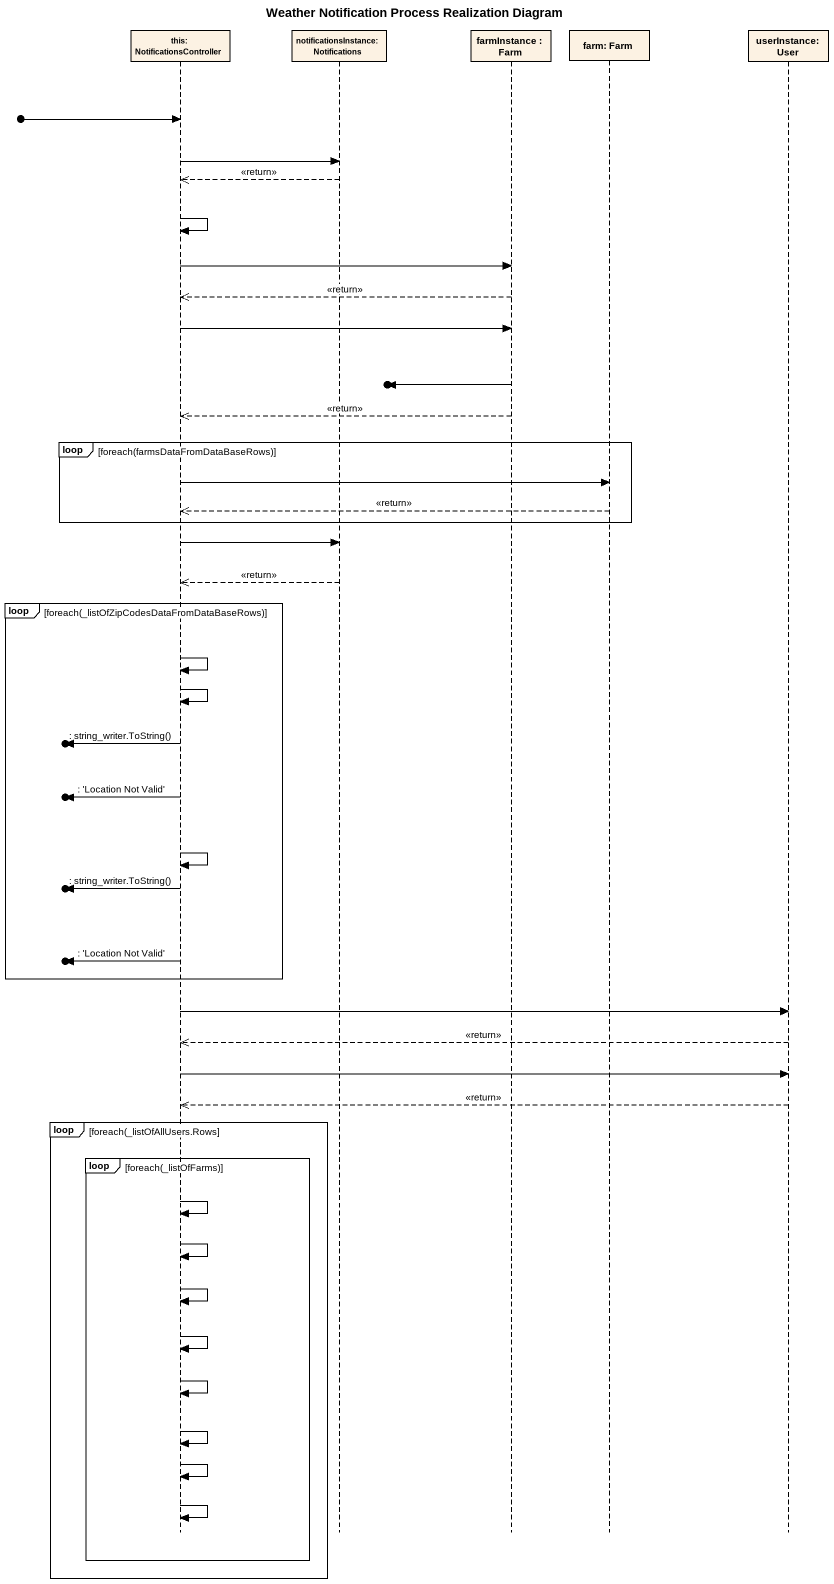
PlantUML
@startuml
title Weather Notification Process Realization Diagram
hide footbox
participant "this: NotificationsController" as this_NotificationsController
participant "notificationsInstance: Notifications" as notificationsInstance
participant "farmInstance : Farm" as farmInstance_Farm
participant "farm: Farm" as farm_Farm
participant "userInstance: User" as userInstance_User

[o-> this_NotificationsController
this_NotificationsController -> notificationsInstance
notificationsInstance -->> this_NotificationsController : <<return>>
this_NotificationsController -> this_NotificationsController
this_NotificationsController -> farmInstance_Farm
farmInstance_Farm -->> this_NotificationsController : <<return>>
this_NotificationsController -> farmInstance_Farm
[o<- farmInstance_Farm
farmInstance_Farm -->> this_NotificationsController : <<return>>
loop foreach(farmsDataFromDataBaseRows)
  this_NotificationsController -> farm_Farm
  farm_Farm -->> this_NotificationsController : <<return>>
end
this_NotificationsController -> notificationsInstance
notificationsInstance -->> this_NotificationsController : <<return>>
loop foreach(_listOfZipCodesDataFromDataBaseRows)
  this_NotificationsController -> this_NotificationsController
  this_NotificationsController -> this_NotificationsController
  [o<- this_NotificationsController : : string_writer.ToString()
  [o<- this_NotificationsController : : 'Location Not Valid'
  this_NotificationsController -> this_NotificationsController
  [o<- this_NotificationsController : : string_writer.ToString()
  [o<- this_NotificationsController : : 'Location Not Valid'
end
this_NotificationsController -> userInstance_User
userInstance_User -->> this_NotificationsController : <<return>>
this_NotificationsController -> userInstance_User
userInstance_User -->> this_NotificationsController : <<return>>
loop foreach(_listOfAllUsers.Rows
  loop foreach(_listOfFarms)
    this_NotificationsController -> this_NotificationsController
    this_NotificationsController -> this_NotificationsController
    this_NotificationsController -> this_NotificationsController
    this_NotificationsController -> this_NotificationsController
    this_NotificationsController -> this_NotificationsController
    this_NotificationsController -> this_NotificationsController
    this_NotificationsController -> this_NotificationsController
    this_NotificationsController -> this_NotificationsController
  end
end
@enduml
